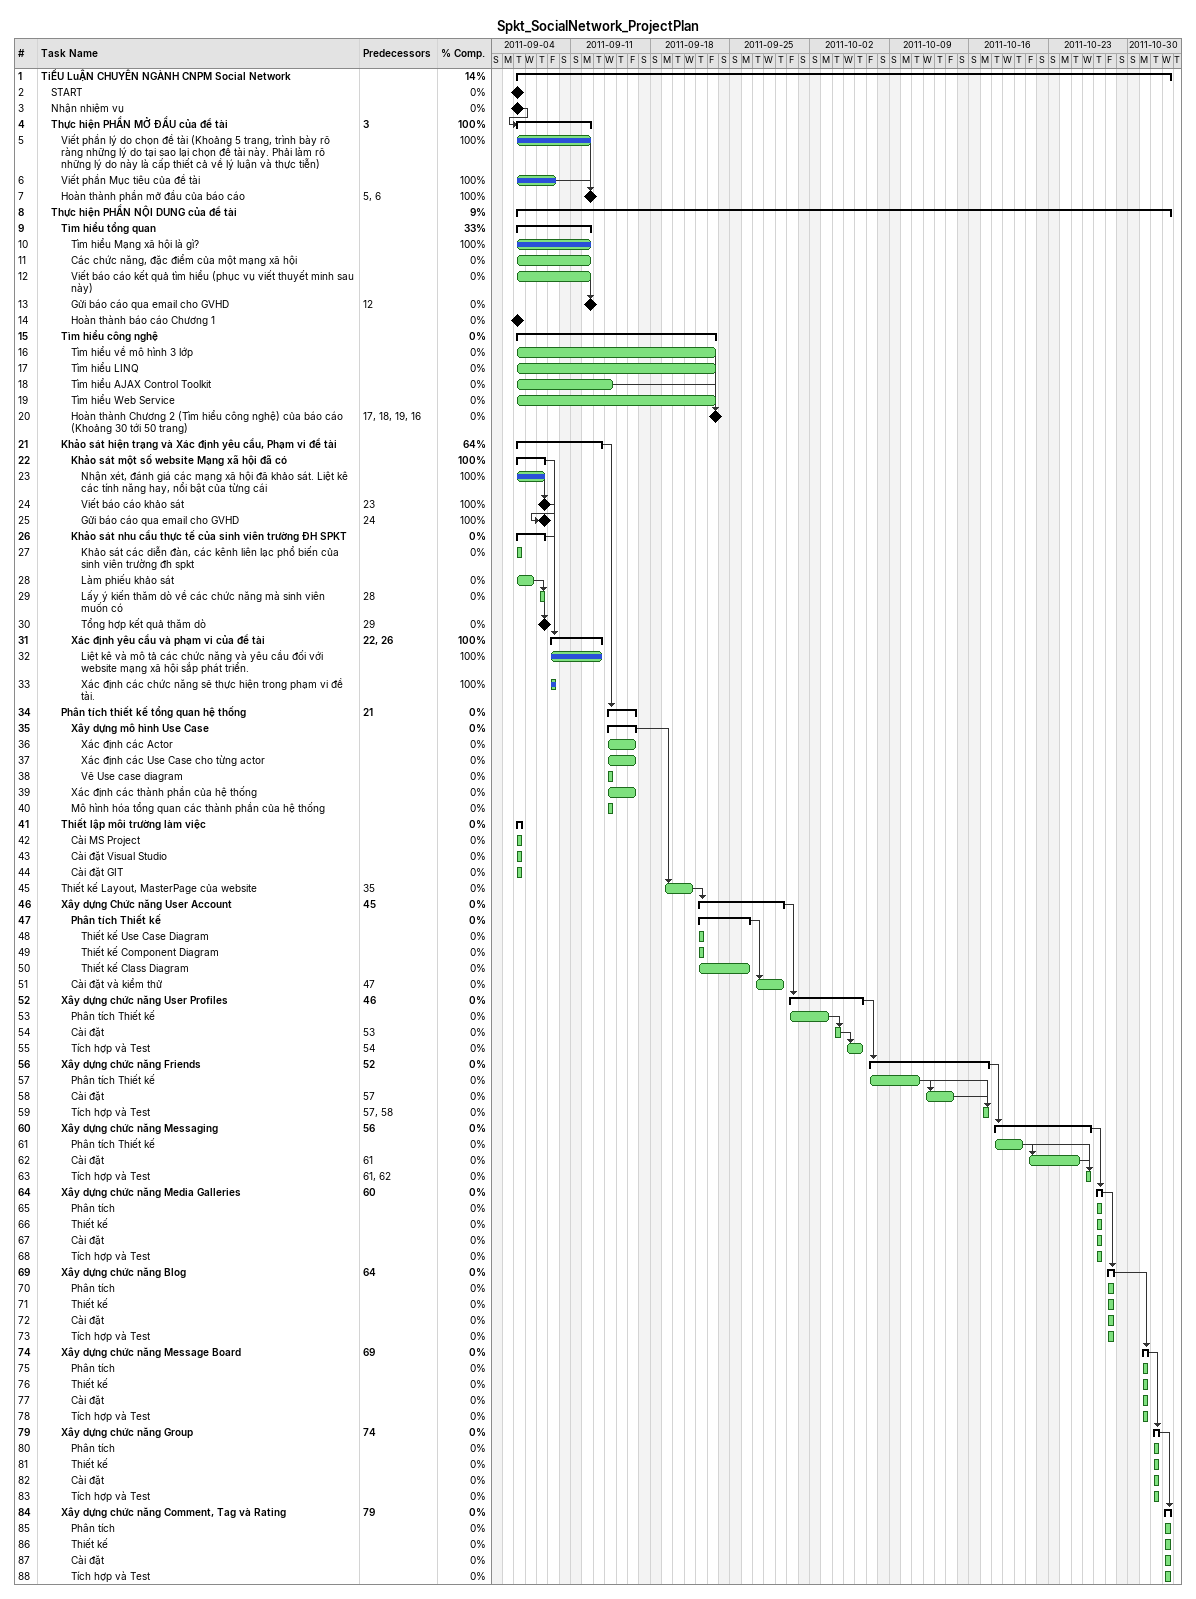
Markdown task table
Spkt_SocialNetwork_ProjectPlan

| ID | Level | Task | Start | Finish | Predecessors | % complete |
|---|---|---|---|---|---|---|
| 1 | 1 | **TiỂU LuẬN CHUYÊN NGÀNH CNPM Social Network** | 2011-09-06 | 2011-11-02 |  | 14 |
| 2 | 2 | START (milestone) | 2011-09-06 | 2011-09-06 |  | 0 |
| 3 | 2 | Nhận nhiệm vụ (milestone) | 2011-09-06 | 2011-09-06 |  | 0 |
| 4 | 2 | **Thực hiện PHẦN MỞ ĐẦU của đề tài** | 2011-09-06 | 2011-09-12 | 3 | 100 |
| 5 | 3 | Viết phần lý do chọn đề tài (Khoảng 5 trang, trình bày rõ ràng những lý do tại sao lại chọn đề tài này. Phải làm rõ những lý do này là cấp thiết cả về lý luận và thực tiễn) | 2011-09-06 | 2011-09-12 |  | 100 |
| 6 | 3 | Viết phần Mục tiêu của đề tài | 2011-09-06 | 2011-09-09 |  | 100 |
| 7 | 3 | Hoàn thành phần mở đầu của báo cáo (milestone) | 2011-09-12 | 2011-09-12 | 5, 6 | 100 |
| 8 | 2 | **Thực hiện PHẦN NỘI DUNG của đề tài** | 2011-09-06 | 2011-11-02 |  | 9 |
| 9 | 3 | **Tìm hiểu tổng quan** | 2011-09-06 | 2011-09-12 |  | 33 |
| 10 | 4 | Tìm hiểu Mạng xã hội là gì? | 2011-09-06 | 2011-09-12 |  | 100 |
| 11 | 4 | Các chức năng, đặc điểm của một mạng xã hội | 2011-09-06 | 2011-09-12 |  | 0 |
| 12 | 4 | Viết báo cáo kết quả tìm hiểu (phục vụ viết thuyết minh sau này) | 2011-09-06 | 2011-09-12 |  | 0 |
| 13 | 4 | Gửi báo cáo qua email cho GVHD (milestone) | 2011-09-12 | 2011-09-12 | 12 | 0 |
| 14 | 4 | Hoàn thành báo cáo Chương 1 (milestone) | 2011-09-06 | 2011-09-06 |  | 0 |
| 15 | 3 | **Tìm hiểu công nghệ** | 2011-09-06 | 2011-09-23 |  | 0 |
| 16 | 4 | Tìm hiểu về mô hình 3 lớp | 2011-09-06 | 2011-09-23 |  | 0 |
| 17 | 4 | Tìm hiểu LINQ | 2011-09-06 | 2011-09-23 |  | 0 |
| 18 | 4 | Tìm hiểu AJAX Control Toolkit | 2011-09-06 | 2011-09-14 |  | 0 |
| 19 | 4 | Tìm hiểu Web Service | 2011-09-06 | 2011-09-23 |  | 0 |
| 20 | 4 | Hoàn thành Chương 2 (Tìm hiểu công nghệ) của báo cáo (Khoảng 30 tới 50 trang) (milestone) | 2011-09-23 | 2011-09-23 | 17, 18, 19, 16 | 0 |
| 21 | 3 | **Khảo sát hiện trạng và Xác định yêu cầu, Phạm vi đề tài** | 2011-09-06 | 2011-09-13 |  | 64 |
| 22 | 4 | **Khảo sát một số website Mạng xã hội đã có** | 2011-09-06 | 2011-09-08 |  | 100 |
| 23 | 5 | Nhận xét, đánh giá các mạng xã hội đã khảo sát. Liệt kê các tính năng hay, nổi bật của từng cái | 2011-09-06 | 2011-09-08 |  | 100 |
| 24 | 5 | Viết báo cáo khảo sát (milestone) | 2011-09-08 | 2011-09-08 | 23 | 100 |
| 25 | 5 | Gửi báo cáo qua email cho GVHD (milestone) | 2011-09-08 | 2011-09-08 | 24 | 100 |
| 26 | 4 | **Khảo sát nhu cầu thực tế của sinh viên trường ĐH SPKT** | 2011-09-06 | 2011-09-08 |  | 0 |
| 27 | 5 | Khảo sát các diễn đàn, các kênh liên lạc phổ biến của sinh viên trường đh spkt | 2011-09-06 | 2011-09-06 |  | 0 |
| 28 | 5 | Làm phiếu khảo sát | 2011-09-06 | 2011-09-07 |  | 0 |
| 29 | 5 | Lấy ý kiến thăm dò về các chức năng mà sinh viên muốn có | 2011-09-08 | 2011-09-08 | 28 | 0 |
| 30 | 5 | Tổng hợp kết quả thăm dò (milestone) | 2011-09-08 | 2011-09-08 | 29 | 0 |
| 31 | 4 | **Xác định yêu cầu và phạm vi của đề tài** | 2011-09-09 | 2011-09-13 | 22, 26 | 100 |
| 32 | 5 | Liệt kê và mô tả các chức năng và yêu cầu đối với website mạng xã hội sắp phát triển. | 2011-09-09 | 2011-09-13 |  | 100 |
| 33 | 5 | Xác định các chức năng sẽ thực hiện trong phạm vi đề tài. | 2011-09-09 | 2011-09-09 |  | 100 |
| 34 | 3 | **Phân tích thiết kế tổng quan hệ thống** | 2011-09-14 | 2011-09-16 | 21 | 0 |
| 35 | 4 | **Xây dựng mô hình Use Case** | 2011-09-14 | 2011-09-16 |  | 0 |
| 36 | 5 | Xác định các Actor | 2011-09-14 | 2011-09-16 |  | 0 |
| 37 | 5 | Xác định các Use Case cho từng actor | 2011-09-14 | 2011-09-16 |  | 0 |
| 38 | 5 | Vẽ Use case diagram | 2011-09-14 | 2011-09-14 |  | 0 |
| 39 | 4 | Xác định các thành phần của hệ thống | 2011-09-14 | 2011-09-16 |  | 0 |
| 40 | 4 | Mô hình hóa tổng quan các thành phần của hệ thống | 2011-09-14 | 2011-09-14 |  | 0 |
| 41 | 3 | **Thiết lập môi trường làm việc** | 2011-09-06 | 2011-09-06 |  | 0 |
| 42 | 4 | Cài MS Project | 2011-09-06 | 2011-09-06 |  | 0 |
| 43 | 4 | Cài đặt Visual Studio | 2011-09-06 | 2011-09-06 |  | 0 |
| 44 | 4 | Cài đặt GIT | 2011-09-06 | 2011-09-06 |  | 0 |
| 45 | 3 | Thiết kế Layout, MasterPage của website | 2011-09-19 | 2011-09-21 | 35 | 0 |
| 46 | 3 | **Xây dựng Chức năng User Account** | 2011-09-22 | 2011-09-29 | 45 | 0 |
| 47 | 4 | **Phân tích Thiết kế** | 2011-09-22 | 2011-09-26 |  | 0 |
| 48 | 5 | Thiết kế Use Case Diagram | 2011-09-22 | 2011-09-22 |  | 0 |
| 49 | 5 | Thiết kế Component Diagram | 2011-09-22 | 2011-09-22 |  | 0 |
| 50 | 5 | Thiết kế Class Diagram | 2011-09-22 | 2011-09-26 |  | 0 |
| 51 | 4 | Cài đặt và kiểm thử | 2011-09-27 | 2011-09-29 | 47 | 0 |
| 52 | 3 | **Xây dựng chức năng User Profiles** | 2011-09-30 | 2011-10-06 | 46 | 0 |
| 53 | 4 | Phân tích Thiết kế | 2011-09-30 | 2011-10-03 |  | 0 |
| 54 | 4 | Cài đặt | 2011-10-04 | 2011-10-04 | 53 | 0 |
| 55 | 4 | Tích hợp và Test | 2011-10-05 | 2011-10-06 | 54 | 0 |
| 56 | 3 | **Xây dựng chức năng Friends** | 2011-10-07 | 2011-10-17 | 52 | 0 |
| 57 | 4 | Phân tích Thiết kế | 2011-10-07 | 2011-10-11 |  | 0 |
| 58 | 4 | Cài đặt | 2011-10-12 | 2011-10-14 | 57 | 0 |
| 59 | 4 | Tích hợp và Test | 2011-10-17 | 2011-10-17 | 57, 58 | 0 |
| 60 | 3 | **Xây dựng chức năng Messaging** | 2011-10-18 | 2011-10-26 | 56 | 0 |
| 61 | 4 | Phân tích Thiết kế | 2011-10-18 | 2011-10-20 |  | 0 |
| 62 | 4 | Cài đặt | 2011-10-21 | 2011-10-25 | 61 | 0 |
| 63 | 4 | Tích hợp và Test | 2011-10-26 | 2011-10-26 | 61, 62 | 0 |
| 64 | 3 | **Xây dựng chức năng Media Galleries** | 2011-10-27 | 2011-10-27 | 60 | 0 |
| 65 | 4 | Phân tích | 2011-10-27 | 2011-10-27 |  | 0 |
| 66 | 4 | Thiết kế | 2011-10-27 | 2011-10-27 |  | 0 |
| 67 | 4 | Cài đặt | 2011-10-27 | 2011-10-27 |  | 0 |
| 68 | 4 | Tích hợp và Test | 2011-10-27 | 2011-10-27 |  | 0 |
| 69 | 3 | **Xây dựng chức năng Blog** | 2011-10-28 | 2011-10-28 | 64 | 0 |
| 70 | 4 | Phân tích | 2011-10-28 | 2011-10-28 |  | 0 |
| 71 | 4 | Thiết kế | 2011-10-28 | 2011-10-28 |  | 0 |
| 72 | 4 | Cài đặt | 2011-10-28 | 2011-10-28 |  | 0 |
| 73 | 4 | Tích hợp và Test | 2011-10-28 | 2011-10-28 |  | 0 |
| 74 | 3 | **Xây dựng chức năng Message Board** | 2011-10-31 | 2011-10-31 | 69 | 0 |
| 75 | 4 | Phân tích | 2011-10-31 | 2011-10-31 |  | 0 |
| 76 | 4 | Thiết kế | 2011-10-31 | 2011-10-31 |  | 0 |
| 77 | 4 | Cài đặt | 2011-10-31 | 2011-10-31 |  | 0 |
| 78 | 4 | Tích hợp và Test | 2011-10-31 | 2011-10-31 |  | 0 |
| 79 | 3 | **Xây dựng chức năng Group** | 2011-11-01 | 2011-11-01 | 74 | 0 |
| 80 | 4 | Phân tích | 2011-11-01 | 2011-11-01 |  | 0 |
| 81 | 4 | Thiết kế | 2011-11-01 | 2011-11-01 |  | 0 |
| 82 | 4 | Cài đặt | 2011-11-01 | 2011-11-01 |  | 0 |
| 83 | 4 | Tích hợp và Test | 2011-11-01 | 2011-11-01 |  | 0 |
| 84 | 3 | **Xây dựng chức năng Comment, Tag và Rating** | 2011-11-02 | 2011-11-02 | 79 | 0 |
| 85 | 4 | Phân tích | 2011-11-02 | 2011-11-02 |  | 0 |
| 86 | 4 | Thiết kế | 2011-11-02 | 2011-11-02 |  | 0 |
| 87 | 4 | Cài đặt | 2011-11-02 | 2011-11-02 |  | 0 |
| 88 | 4 | Tích hợp và Test | 2011-11-02 | 2011-11-02 |  | 0 |
